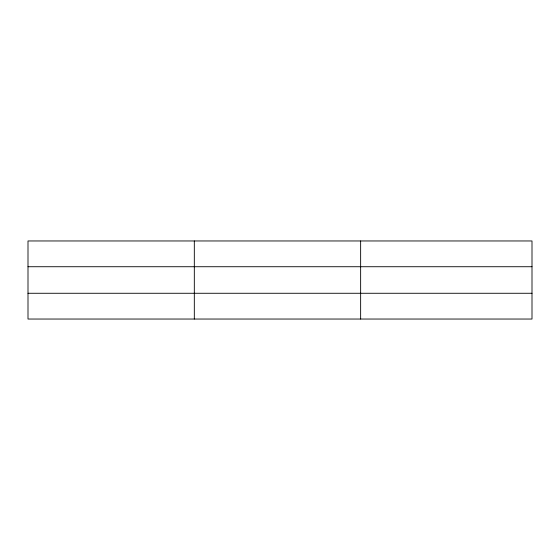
<?xml version="1.0" encoding="UTF-8"?>
<svg xmlns="http://www.w3.org/2000/svg" width="560" height="560" viewBox="0 0 560 560"><rect width="100%" height="100%" fill="white"/><g stroke="black" fill="none" stroke-linecap="round" stroke-linejoin="round"><path stroke-width="0.84" d="M194.32 240.961L194.32 319.039M360.64 240.961L360.64 319.039M532 266.728L532 240.961L28 240.961L28 319.039L532 319.039L532 266.728L28 266.728M28 293.272L532 293.272"/></g></svg>
